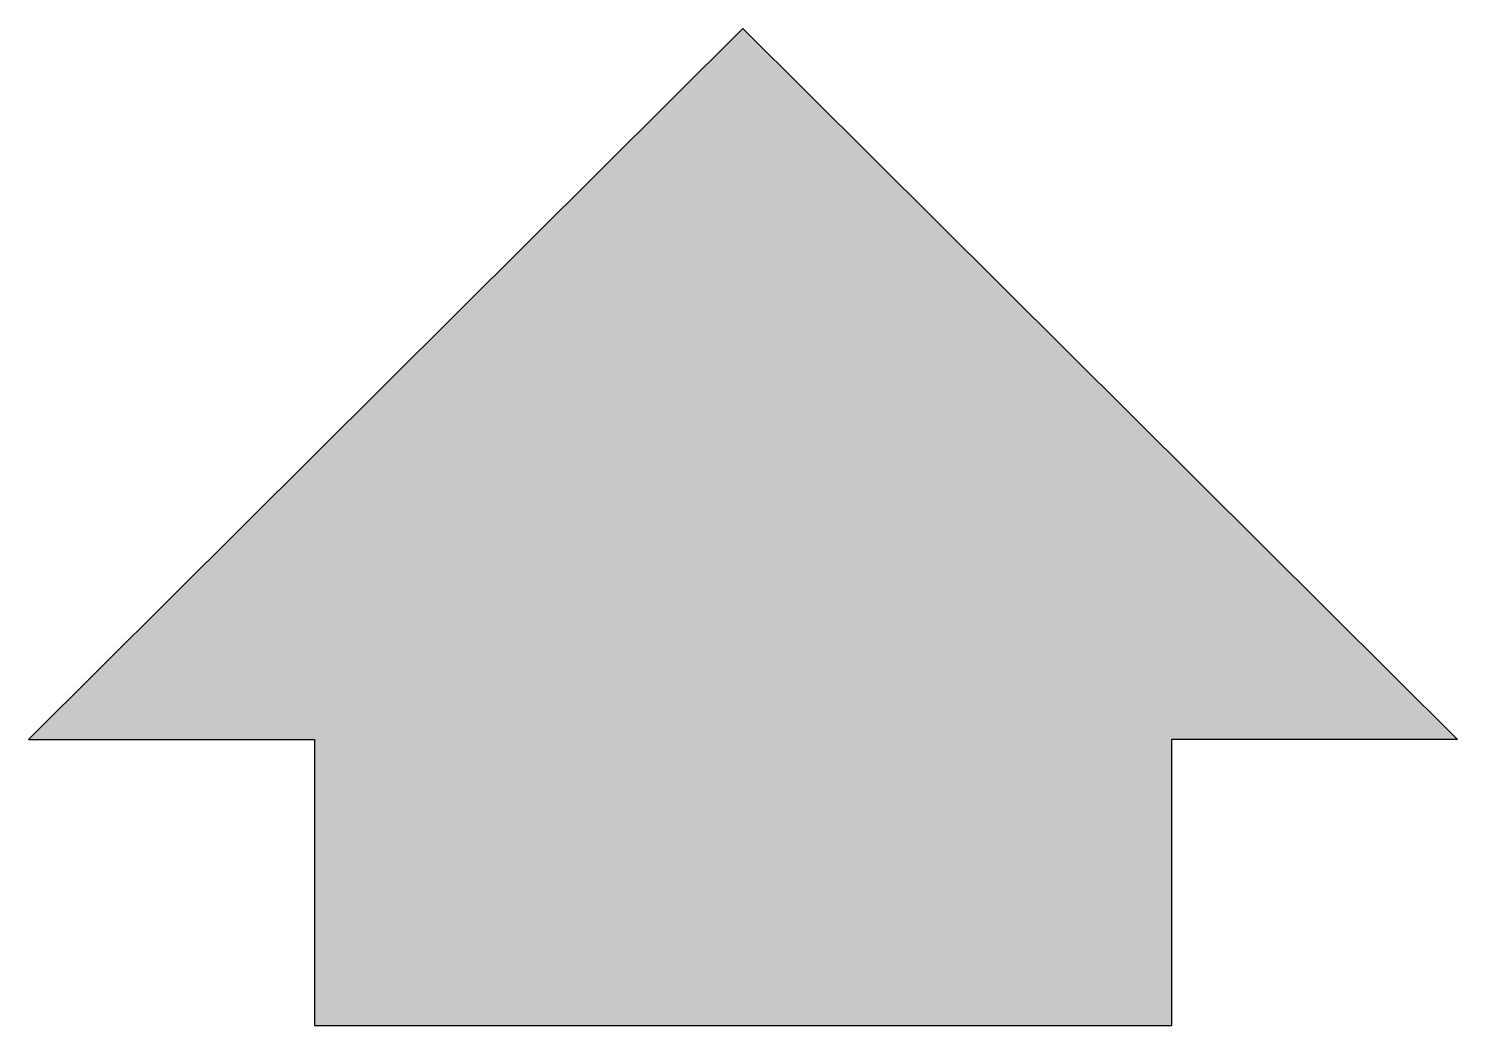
# Model space of a CAD drawing. Header units: millimetres. Extents: x -156 to 156, y -109 to 109.
import ezdxf

# ---------------------------------------------------------------- set-up
doc = ezdxf.new("R2010")
doc.units = ezdxf.units.MM

msp = doc.modelspace()

# ---------------------------------------------------------------- hatches: boundary and pattern name
at = {"linetype": 'ByBlock', "lineweight": -2}
h = msp.add_hatch(color=0, dxfattribs=at)
h.dxf.hatch_style = 1
h.paths.add_polyline_path([(0, 109), (-156.25, -46.5), (-93.75, -46.5), (-93.75, -109), (93.75, -109), (93.75, -46.5), (156.25, -46.5)])

# ---------------------------------------------------------------- linework, layer by layer
at = {"color": 0, "linetype": 'ByBlock', "lineweight": -2}
for p, q in [((-156.25, -46.5), (0, 109)), ((156.25, -46.5), (0, 109)), ((-156.25, -46.5), (-93.75, -46.5)), ((-93.75, -46.5), (-93.75, -109)), ((93.75, -46.5), (93.75, -109)), ((156.25, -46.5), (93.75, -46.5)), ((-93.75, -109), (93.75, -109))]:
    msp.add_line(p, q, dxfattribs=at)

doc.saveas('drawing.dxf')
